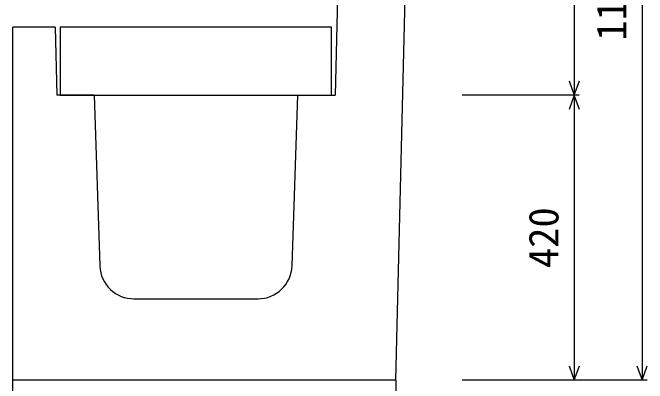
# Model space of a CAD drawing. Units: millimetres, scale not verified. Extents: x -16800 to 16800, y -5940 to 5940.
# Drawn here: x 12803 to 13738, y 3197 to 3743 of the extents above; entities that cross this region are included whole.
import ezdxf
from ezdxf.enums import TextEntityAlignment as Align

# ---------------------------------------------------------------- set-up
doc = ezdxf.new("R2010")
doc.units = ezdxf.units.MM
doc.header["$LTSCALE"] = 20
for name, color, linetype, lineweight in [('0-0_DIM', 7, 'Continuous', 25), ('0-2_HATCH', 6, 'Continuous', 25), ('0-5_OUTLINE', 3, 'Continuous', 25)]:
    doc.layers.add(name, color=color, linetype=linetype, lineweight=lineweight)
doc.styles.add('ＭＳ ゴシック', font='')
doc.styles.get('ＭＳ ゴシック').set_extended_font_data('MS Gothic')

msp = doc.modelspace()

# ---------------------------------------------------------------- linework, layer by layer
at = {"layer": '0-0_DIM'}
for p, q in [((13630.1, 4321.92), (13630.1, 3621.92)), ((13730.1, 4321.92), (13730.1, 3201.92)), ((13637.6, 3621.92), (13465.1, 3621.92)), ((13630.1, 3621.92), (13630.1, 3201.92)), ((13737.6, 3201.92), (13465.1, 3201.92))]:
    msp.add_line(p, q, dxfattribs=at)
for points in [[(13622.41, 3643.07), (13630.1, 3621.92), (13637.8, 3643.07)], [(13637.8, 3600.78), (13630.1, 3621.92), (13622.41, 3600.78)], [(13622.41, 3223.07), (13630.1, 3201.92), (13637.8, 3223.07)], [(13722.41, 3223.07), (13730.1, 3201.92), (13737.8, 3223.07)]]:
    msp.add_lwpolyline(points, dxfattribs=at)
at = {"layer": '0-2_HATCH'}
msp.add_lwpolyline([(12872.6, 3721.92), (12872.6, 3621.92), (13272.6, 3621.92), (13272.6, 3721.92)], close=True, dxfattribs=at)
at = {"layer": '0-5_OUTLINE'}
for p, q in [((13295.1, 4321.92), (13277.6, 3621.92)), ((13367.1, 3201.92), (13395.1, 4321.92)), ((12865.1, 3721.92), (12802.6, 3721.92)), ((12802.6, 3181.92), (12802.6, 3721.92)), ((12865.1, 3721.92), (12867.6, 3621.92)), ((12922.6, 3621.92), (12867.6, 3621.92)), ((12922.6, 3621.92), (12930.99, 3370.26)), ((13214.22, 3370.26), (13222.6, 3621.92)), ((13222.6, 3621.92), (13277.6, 3621.92)), ((12980.97, 3321.92), (13164.24, 3321.92)), ((13367.1, 3201.92), (12802.6, 3201.92)), ((13367.1, 3201.92), (13367.1, 3181.92))]:
    msp.add_line(p, q, dxfattribs=at)
for centre, start, end in [((12980.97, 3371.92), 182.02139, 270.77773), ((13164.24, 3371.92), 269.56623, 358.41595)]:
    msp.add_arc(centre, 50, start, end, dxfattribs=at)

# ---------------------------------------------------------------- texts
at = {"layer": '0-0_DIM', "style": 'ＭＳ ゴシック'}
for s, p in [('1120', (13720.1, 3701.92)), ('420', (13620.1, 3366.92))]:
    msp.add_text(s, height=43.99, rotation=90, dxfattribs=at).set_placement(p, align=Align.BOTTOM_LEFT)

doc.saveas('drawing.dxf')
